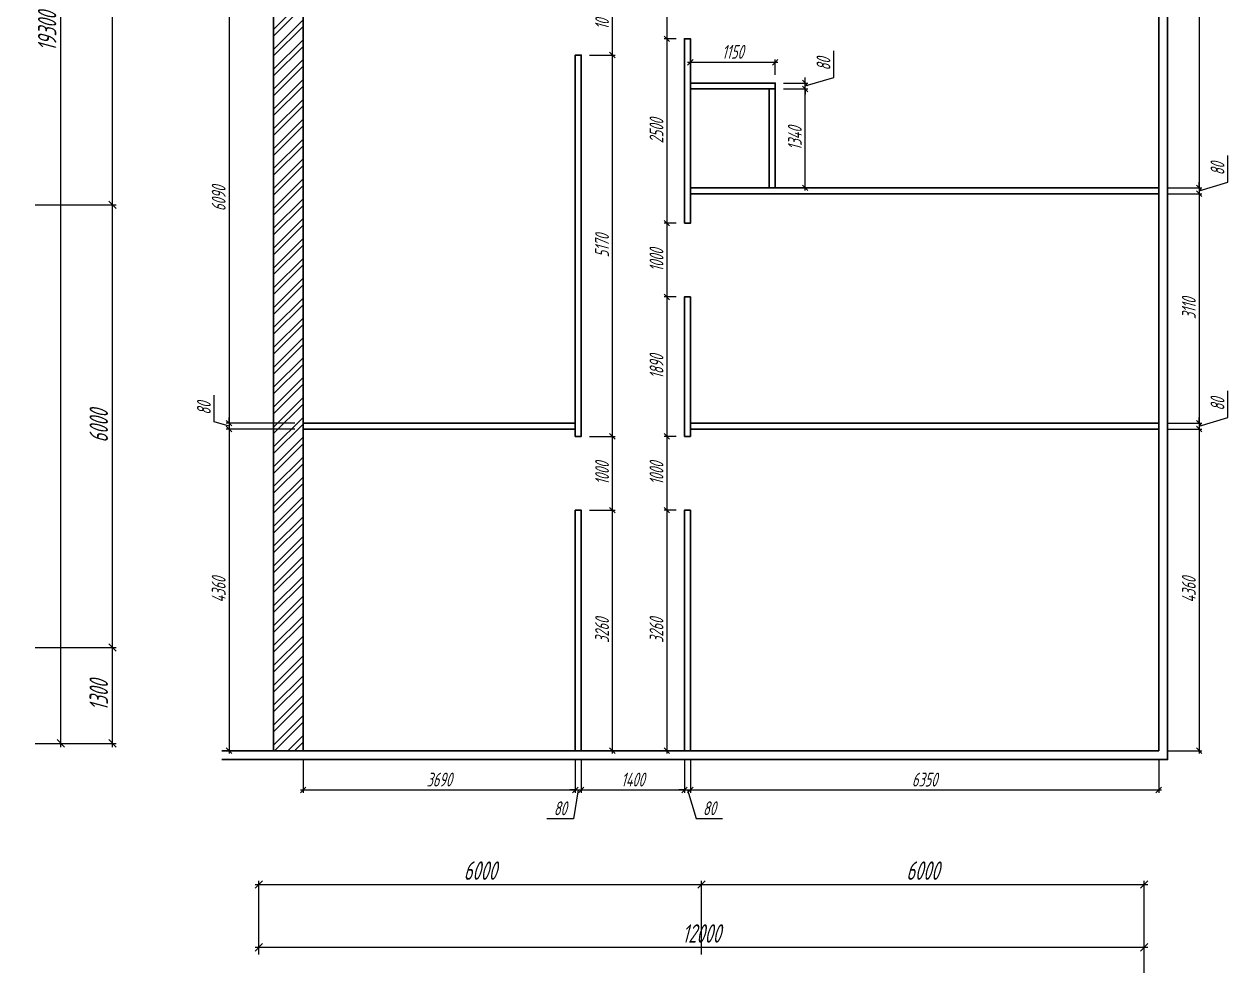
# Model space of a CAD drawing. Header units: millimetres. Extents: x -138350 to 909539, y -253833 to 111767.
# Drawn here: x 68352 to 84672, y -192667 to -179657 of the extents above; entities that cross this region are included whole.
import ezdxf

# ---------------------------------------------------------------- set-up
doc = ezdxf.new("R2010")
doc.units = ezdxf.units.MM
for name, color, linetype, lineweight in [('_Оси', 90, 'Continuous', 13), ('_Размеры', 120, 'Continuous', 13), ('_Сендвичи', 230, 'Continuous', 30), ('_Стены', 7, 'Continuous', 30), ('_Сэндвичи штрих', 7, 'Continuous', 5), ('выноска', 7, 'Continuous', 13)]:
    doc.layers.add(name, color=color, linetype=linetype, lineweight=lineweight)
doc.styles.add('СПДС_размеры', font='spdswin.shx', dxfattribs={"width": 0.8, "oblique": 15})
doc.dimstyles.new('СПДС', dxfattribs={"dimtxt": 2.5, "dimasz": 1, "dimexe": 0.5, "dimexo": 1.5, "dimtad": 1, "dimdec": 0, "dimtxsty": 'СПДС_размеры', "dimblk": 'OBLIQUE', "dimcen": 2.5, "dimdle": 0.5, "dimadec": 8, "dimazin": 0, "dimtfac": 1, "dimtdec": 0, "dimtix": 1, "dimtmove": 0, "dimatfit": 3, "dimfxl": 1, "dimarcsym": 0})

# ---------------------------------------------------------------- blocks, each defined once
blk = doc.blocks.new('_Oblique')
at = {"layer": 'выноска', "color": 0, "lineweight": -2}
blk.add_line((-0.5, -0.5), (0.5, 0.5), dxfattribs=at)
blk = doc.blocks.new('*D396')
at = {"layer": '_Оси', "color": 0, "lineweight": -2, "ltscale": 100, "transparency": 16777216}
for p, q in [((71485, -192171), (83585, -192171)), ((71535, -192267), (71535, -192121)), ((83535, -192267), (83535, -192121))]:
    blk.add_line(p, q, dxfattribs=at)
at = {"layer": 'Defpoints', "color": 0, "ltscale": 100, "transparency": 16777216}
for p in [(83535, -192171), (71535, -192417), (83535, -192417)]:
    blk.add_point(p, dxfattribs=at)
at = {"layer": '_Оси', "color": 0, "lineweight": -2, "ltscale": 100, "transparency": 16777216, "xscale": 100, "yscale": 100, "zscale": 100, "rotation": 180}
blk.add_blockref('_Oblique', (71535, -192171), dxfattribs=at)
at = {"layer": '_Оси', "color": 0, "lineweight": -2, "ltscale": 100, "transparency": 16777216, "xscale": 100, "yscale": 100, "zscale": 100}
blk.add_blockref('_Oblique', (83535, -192171), dxfattribs=at)
at = {"layer": '_Оси', "color": 0, "ltscale": 100, "transparency": 16777216, "insert": (77535, -191983.5), "char_height": 250, "attachment_point": 5, "style": 'СПДС_размеры'}
blk.add_mtext('12000', dxfattribs=at)
blk = doc.blocks.new('*D397')
at = {"layer": '_Оси', "color": 0, "lineweight": -2, "ltscale": 100, "transparency": 16777216}
for p, q in [((71535, -192267), (71535, -191269)), ((77535, -192267), (77535, -191269)), ((71485, -191319), (77585, -191319))]:
    blk.add_line(p, q, dxfattribs=at)
at = {"layer": 'Defpoints', "color": 0, "ltscale": 100, "transparency": 16777216}
for p in [(77535, -191319), (71535, -192417), (77535, -192417)]:
    blk.add_point(p, dxfattribs=at)
at = {"layer": '_Оси', "color": 0, "lineweight": -2, "ltscale": 100, "transparency": 16777216, "xscale": 100, "yscale": 100, "zscale": 100, "rotation": 180}
blk.add_blockref('_Oblique', (71535, -191319), dxfattribs=at)
at = {"layer": '_Оси', "color": 0, "lineweight": -2, "ltscale": 100, "transparency": 16777216, "xscale": 100, "yscale": 100, "zscale": 100}
blk.add_blockref('_Oblique', (77535, -191319), dxfattribs=at)
at = {"layer": '_Оси', "color": 0, "ltscale": 100, "transparency": 16777216, "insert": (74535, -191131.5), "char_height": 250, "attachment_point": 5, "style": 'СПДС_размеры'}
blk.add_mtext('6000', dxfattribs=at)
blk = doc.blocks.new('*D398')
at = {"layer": '_Оси', "color": 0, "lineweight": -2, "ltscale": 100, "transparency": 16777216}
for p, q in [((77535, -192267), (77535, -191269)), ((83535, -192517), (83535, -191269)), ((77485, -191319), (83585, -191319))]:
    blk.add_line(p, q, dxfattribs=at)
at = {"layer": 'Defpoints', "color": 0, "ltscale": 100, "transparency": 16777216}
for p in [(83535, -191319), (77535, -192417), (83535, -192667)]:
    blk.add_point(p, dxfattribs=at)
at = {"layer": '_Оси', "color": 0, "lineweight": -2, "ltscale": 100, "transparency": 16777216, "xscale": 100, "yscale": 100, "zscale": 100, "rotation": 180}
blk.add_blockref('_Oblique', (77535, -191319), dxfattribs=at)
at = {"layer": '_Оси', "color": 0, "lineweight": -2, "ltscale": 100, "transparency": 16777216, "xscale": 100, "yscale": 100, "zscale": 100}
blk.add_blockref('_Oblique', (83535, -191319), dxfattribs=at)
at = {"layer": '_Оси', "color": 0, "ltscale": 100, "transparency": 16777216, "insert": (80535, -191131.5), "char_height": 250, "attachment_point": 5, "style": 'СПДС_размеры'}
blk.add_mtext('6000', dxfattribs=at)
blk = doc.blocks.new('*D399')
at = {"layer": '_Оси', "color": 0, "lineweight": -2, "transparency": 16777216}
for p, q in [((68502, -170106), (68902, -170106)), ((68852, -189456), (68852, -170056)), ((68502, -189406), (68902, -189406))]:
    blk.add_line(p, q, dxfattribs=at)
at = {"layer": 'Defpoints', "color": 0, "transparency": 16777216}
for p in [(68352, -170106), (68852, -170106), (68352, -189406)]:
    blk.add_point(p, dxfattribs=at)
at = {"layer": '_Оси', "color": 0, "lineweight": -2, "transparency": 16777216, "xscale": 100, "yscale": 100, "zscale": 100}
for p, rotation in [((68852, -170106), 90), ((68852, -189406), 270)]:
    blk.add_blockref('_Oblique', p, dxfattribs=dict(at, rotation=rotation))
at = {"layer": '_Оси', "color": 0, "lineweight": 25, "transparency": 16777216, "insert": (68664.5, -179756), "char_height": 250, "attachment_point": 5, "rotation": 90, "style": 'СПДС_размеры'}
blk.add_mtext('19300', dxfattribs=at)
blk = doc.blocks.new('*D400')
at = {"layer": '_Оси', "color": 0, "lineweight": -2, "transparency": 16777216}
for p, q in [((68502, -188106), (69602, -188106)), ((69552, -189456), (69552, -188056)), ((68502, -189406), (69602, -189406))]:
    blk.add_line(p, q, dxfattribs=at)
at = {"layer": 'Defpoints', "color": 0, "transparency": 16777216}
for p in [(68352, -188106), (69552, -188106), (68352, -189406)]:
    blk.add_point(p, dxfattribs=at)
at = {"layer": '_Оси', "color": 0, "lineweight": -2, "transparency": 16777216, "xscale": 100, "yscale": 100, "zscale": 100}
for p, rotation in [((69552, -188106), 90), ((69552, -189406), 270)]:
    blk.add_blockref('_Oblique', p, dxfattribs=dict(at, rotation=rotation))
at = {"layer": '_Оси', "color": 0, "lineweight": 25, "transparency": 16777216, "insert": (69364.5, -188756), "char_height": 250, "attachment_point": 5, "rotation": 90, "style": 'СПДС_размеры'}
blk.add_mtext('1300', dxfattribs=at)
blk = doc.blocks.new('*D401')
at = {"layer": '_Оси', "color": 0, "lineweight": -2, "transparency": 16777216}
for p, q in [((68502, -182106), (69602, -182106)), ((69552, -188156), (69552, -182056)), ((68502, -188106), (69602, -188106))]:
    blk.add_line(p, q, dxfattribs=at)
at = {"layer": 'Defpoints', "color": 0, "transparency": 16777216}
for p in [(68352, -182106), (69552, -182106), (68352, -188106)]:
    blk.add_point(p, dxfattribs=at)
at = {"layer": '_Оси', "color": 0, "lineweight": -2, "transparency": 16777216, "xscale": 100, "yscale": 100, "zscale": 100}
for p, rotation in [((69552, -182106), 90), ((69552, -188106), 270)]:
    blk.add_blockref('_Oblique', p, dxfattribs=dict(at, rotation=rotation))
at = {"layer": '_Оси', "color": 0, "lineweight": 25, "transparency": 16777216, "insert": (69364.5, -185106), "char_height": 250, "attachment_point": 5, "rotation": 90, "style": 'СПДС_размеры'}
blk.add_mtext('6000', dxfattribs=at)
blk = doc.blocks.new('*D402')
at = {"layer": '_Оси', "color": 0, "lineweight": -2, "transparency": 16777216}
for p, q in [((69552, -182156), (69552, -176056)), ((68502, -176106), (69602, -176106)), ((68502, -182106), (69602, -182106))]:
    blk.add_line(p, q, dxfattribs=at)
at = {"layer": 'Defpoints', "color": 0, "transparency": 16777216}
for p in [(68352, -176106), (69552, -176106), (68352, -182106)]:
    blk.add_point(p, dxfattribs=at)
at = {"layer": '_Оси', "color": 0, "lineweight": -2, "transparency": 16777216, "xscale": 100, "yscale": 100, "zscale": 100}
for p, rotation in [((69552, -176106), 90), ((69552, -182106), 270)]:
    blk.add_blockref('_Oblique', p, dxfattribs=dict(at, rotation=rotation))
at = {"layer": '_Оси', "color": 0, "lineweight": 25, "transparency": 16777216, "insert": (69364.5, -179106), "char_height": 250, "attachment_point": 5, "rotation": 90, "style": 'СПДС_размеры'}
blk.add_mtext('6000', dxfattribs=at)
blk = doc.blocks.new('*D414')
at = {"layer": '_Размеры', "color": 0, "lineweight": -2, "ltscale": 75, "transparency": 16777216}
for p, q in [((72022.5, -178976), (71093.5, -178976)), ((71131, -178938.5), (71131, -185103.5)), ((72022.5, -185066), (71093.5, -185066))]:
    blk.add_line(p, q, dxfattribs=at)
at = {"layer": 'Defpoints', "color": 0, "ltscale": 75, "transparency": 16777216}
for p in [(72135, -178976), (71131, -185066), (72135, -185066)]:
    blk.add_point(p, dxfattribs=at)
at = {"layer": '_Размеры', "color": 0, "lineweight": -2, "ltscale": 75, "transparency": 16777216, "xscale": 75, "yscale": 75, "zscale": 75}
for p, rotation in [((71131, -178976), 90), ((71131, -185066), 270)]:
    blk.add_blockref('_Oblique', p, dxfattribs=dict(at, rotation=rotation))
at = {"layer": '_Размеры', "color": 0, "ltscale": 75, "transparency": 16777216, "insert": (70990.375, -182021), "char_height": 187.5, "attachment_point": 5, "rotation": 90, "style": 'СПДС_размеры'}
blk.add_mtext('6090', dxfattribs=at)
blk = doc.blocks.new('*D415')
at = {"layer": '_Размеры', "color": 0, "lineweight": -2, "ltscale": 75, "transparency": 16777216}
for p, q in [((70929, -185046), (70929, -184685)), ((71131, -185106), (70929, -185046)), ((72022, -185066), (71094, -185066)), ((71131, -185066), (71131, -184991)), ((71131, -185066), (71131, -185146)), ((71131, -185066), (71131, -185146)), ((72022, -185146), (71094, -185146)), ((71131, -185146), (71131, -185221))]:
    blk.add_line(p, q, dxfattribs=at)
at = {"layer": 'Defpoints', "color": 0, "ltscale": 75, "transparency": 16777216}
for p in [(72135, -185066), (71131, -185146), (72135, -185146)]:
    blk.add_point(p, dxfattribs=at)
at = {"layer": '_Размеры', "color": 0, "lineweight": -2, "ltscale": 75, "transparency": 16777216, "xscale": 75, "yscale": 75, "zscale": 75}
for p, rotation in [((71131, -185066), 270), ((71131, -185146), 90)]:
    blk.add_blockref('_Oblique', p, dxfattribs=dict(at, rotation=rotation))
at = {"layer": '_Размеры', "color": 0, "ltscale": 75, "transparency": 16777216, "insert": (70789, -184865), "char_height": 187.5, "attachment_point": 5, "rotation": 90, "style": 'СПДС_размеры'}
blk.add_mtext('80', dxfattribs=at)
blk = doc.blocks.new('*D416')
at = {"layer": '_Размеры', "color": 0, "lineweight": -2, "ltscale": 75, "transparency": 16777216}
for p, q in [((72022.5, -185146), (71093.5, -185146)), ((71131, -185108.5), (71131, -189543.5)), ((72022.5, -189506), (71093.5, -189506))]:
    blk.add_line(p, q, dxfattribs=at)
at = {"layer": 'Defpoints', "color": 0, "ltscale": 75, "transparency": 16777216}
for p in [(72135, -185146), (71131, -189506), (72135, -189506)]:
    blk.add_point(p, dxfattribs=at)
at = {"layer": '_Размеры', "color": 0, "lineweight": -2, "ltscale": 75, "transparency": 16777216, "xscale": 75, "yscale": 75, "zscale": 75}
for p, rotation in [((71131, -185146), 90), ((71131, -189506), 270)]:
    blk.add_blockref('_Oblique', p, dxfattribs=dict(at, rotation=rotation))
at = {"layer": '_Размеры', "color": 0, "ltscale": 75, "transparency": 16777216, "insert": (70990.375, -187326), "char_height": 187.5, "attachment_point": 5, "rotation": 90, "style": 'СПДС_размеры'}
blk.add_mtext('4360', dxfattribs=at)
blk = doc.blocks.new('*D419')
at = {"layer": '_Размеры', "color": 0, "lineweight": -2, "ltscale": 75, "transparency": 16777216}
for p, q in [((83847.5, -176336), (84320.5, -176336)), ((84283, -176298.5), (84283, -181913.5)), ((83847.5, -181876), (84320.5, -181876))]:
    blk.add_line(p, q, dxfattribs=at)
at = {"layer": 'Defpoints', "color": 0, "ltscale": 75, "transparency": 16777216}
for p in [(83735, -176336), (83735, -181876), (84283, -181876)]:
    blk.add_point(p, dxfattribs=at)
at = {"layer": '_Размеры', "color": 0, "lineweight": -2, "ltscale": 75, "transparency": 16777216, "xscale": 75, "yscale": 75, "zscale": 75}
for p, rotation in [((84283, -176336), 90), ((84283, -181876), 270)]:
    blk.add_blockref('_Oblique', p, dxfattribs=dict(at, rotation=rotation))
at = {"layer": '_Размеры', "color": 0, "ltscale": 75, "transparency": 16777216, "insert": (84142.375, -179106), "char_height": 187.5, "attachment_point": 5, "rotation": 90, "style": 'СПДС_размеры'}
blk.add_mtext('5540', dxfattribs=at)
blk = doc.blocks.new('*D420')
at = {"layer": '_Размеры', "color": 0, "lineweight": -2, "ltscale": 75, "transparency": 16777216}
for p, q in [((84672, -181799), (84672, -181439)), ((84283, -181916), (84672, -181799)), ((84283, -181876), (84283, -181801)), ((83848, -181876), (84320, -181876)), ((83848, -181956), (84320, -181956)), ((84283, -181876), (84283, -181956)), ((84283, -181876), (84283, -181956)), ((84283, -181956), (84283, -182031))]:
    blk.add_line(p, q, dxfattribs=at)
at = {"layer": 'Defpoints', "color": 0, "ltscale": 75, "transparency": 16777216}
for p in [(83735, -181876), (83735, -181956), (84283, -181956)]:
    blk.add_point(p, dxfattribs=at)
at = {"layer": '_Размеры', "color": 0, "lineweight": -2, "ltscale": 75, "transparency": 16777216, "xscale": 75, "yscale": 75, "zscale": 75}
for p, rotation in [((84283, -181876), 270), ((84283, -181956), 90)]:
    blk.add_blockref('_Oblique', p, dxfattribs=dict(at, rotation=rotation))
at = {"layer": '_Размеры', "color": 0, "ltscale": 75, "transparency": 16777216, "insert": (84531, -181619), "char_height": 187.5, "attachment_point": 5, "rotation": 90, "style": 'СПДС_размеры'}
blk.add_mtext('80', dxfattribs=at)
blk = doc.blocks.new('*D421')
at = {"layer": '_Размеры', "color": 0, "lineweight": -2, "ltscale": 75, "transparency": 16777216}
for p, q in [((83847.5, -181956), (84320.5, -181956)), ((84283, -181918.5), (84283, -185103.5)), ((83847.5, -185066), (84320.5, -185066))]:
    blk.add_line(p, q, dxfattribs=at)
at = {"layer": 'Defpoints', "color": 0, "ltscale": 75, "transparency": 16777216}
for p in [(83735, -181956), (83735, -185066), (84283, -185066)]:
    blk.add_point(p, dxfattribs=at)
at = {"layer": '_Размеры', "color": 0, "lineweight": -2, "ltscale": 75, "transparency": 16777216, "xscale": 75, "yscale": 75, "zscale": 75}
for p, rotation in [((84283, -181956), 90), ((84283, -185066), 270)]:
    blk.add_blockref('_Oblique', p, dxfattribs=dict(at, rotation=rotation))
at = {"layer": '_Размеры', "color": 0, "ltscale": 75, "transparency": 16777216, "insert": (84142.375, -183511), "char_height": 187.5, "attachment_point": 5, "rotation": 90, "style": 'СПДС_размеры'}
blk.add_mtext('3110', dxfattribs=at)
blk = doc.blocks.new('*D422')
at = {"layer": '_Размеры', "color": 0, "lineweight": -2, "ltscale": 75, "transparency": 16777216}
for p, q in [((84672, -184989), (84672, -184629)), ((83848, -185066), (84320, -185066)), ((84283, -185106), (84672, -184989)), ((84283, -185066), (84283, -184991)), ((84283, -185066), (84283, -185146)), ((84283, -185066), (84283, -185146)), ((83848, -185146), (84320, -185146)), ((84283, -185146), (84283, -185221))]:
    blk.add_line(p, q, dxfattribs=at)
at = {"layer": 'Defpoints', "color": 0, "ltscale": 75, "transparency": 16777216}
for p in [(83735, -185066), (83735, -185146), (84283, -185146)]:
    blk.add_point(p, dxfattribs=at)
at = {"layer": '_Размеры', "color": 0, "lineweight": -2, "ltscale": 75, "transparency": 16777216, "xscale": 75, "yscale": 75, "zscale": 75}
for p, rotation in [((84283, -185066), 270), ((84283, -185146), 90)]:
    blk.add_blockref('_Oblique', p, dxfattribs=dict(at, rotation=rotation))
at = {"layer": '_Размеры', "color": 0, "ltscale": 75, "transparency": 16777216, "insert": (84531, -184809), "char_height": 187.5, "attachment_point": 5, "rotation": 90, "style": 'СПДС_размеры'}
blk.add_mtext('80', dxfattribs=at)
blk = doc.blocks.new('*D423')
at = {"layer": '_Размеры', "color": 0, "lineweight": -2, "ltscale": 75, "transparency": 16777216}
for p, q in [((83847.5, -185146), (84320.5, -185146)), ((84283, -185108.5), (84283, -189543.5)), ((83847.5, -189506), (84320.5, -189506))]:
    blk.add_line(p, q, dxfattribs=at)
at = {"layer": 'Defpoints', "color": 0, "ltscale": 75, "transparency": 16777216}
for p in [(83735, -185146), (83735, -189506), (84283, -189506)]:
    blk.add_point(p, dxfattribs=at)
at = {"layer": '_Размеры', "color": 0, "lineweight": -2, "ltscale": 75, "transparency": 16777216, "xscale": 75, "yscale": 75, "zscale": 75}
for p, rotation in [((84283, -185146), 90), ((84283, -189506), 270)]:
    blk.add_blockref('_Oblique', p, dxfattribs=dict(at, rotation=rotation))
at = {"layer": '_Размеры', "color": 0, "ltscale": 75, "transparency": 16777216, "insert": (84142.375, -187326), "char_height": 187.5, "attachment_point": 5, "rotation": 90, "style": 'СПДС_размеры'}
blk.add_mtext('4360', dxfattribs=at)
blk = doc.blocks.new('*D424')
at = {"layer": '_Размеры', "color": 0, "lineweight": -2, "ltscale": 75, "transparency": 16777216}
for p, q in [((76328, -189543.5), (76328, -186208.5)), ((76017.5, -186246), (76365.5, -186246)), ((76017.5, -189506), (76365.5, -189506))]:
    blk.add_line(p, q, dxfattribs=at)
at = {"layer": 'Defpoints', "color": 0, "ltscale": 75, "transparency": 16777216}
for p in [(75905, -186246), (76328, -186246), (75905, -189506)]:
    blk.add_point(p, dxfattribs=at)
at = {"layer": '_Размеры', "color": 0, "lineweight": -2, "ltscale": 75, "transparency": 16777216, "xscale": 75, "yscale": 75, "zscale": 75}
for p, rotation in [((76328, -186246), 90), ((76328, -189506), 270)]:
    blk.add_blockref('_Oblique', p, dxfattribs=dict(at, rotation=rotation))
at = {"layer": '_Размеры', "color": 0, "ltscale": 75, "transparency": 16777216, "insert": (76187.375, -187876), "char_height": 187.5, "attachment_point": 5, "rotation": 90, "style": 'СПДС_размеры'}
blk.add_mtext('3260', dxfattribs=at)
blk = doc.blocks.new('*D425')
at = {"layer": '_Размеры', "color": 0, "lineweight": -2, "ltscale": 75, "transparency": 16777216}
for p, q in [((76328, -186283.5), (76328, -185208.5)), ((76017.5, -185246), (76365.5, -185246)), ((76017.5, -186246), (76365.5, -186246))]:
    blk.add_line(p, q, dxfattribs=at)
at = {"layer": 'Defpoints', "color": 0, "ltscale": 75, "transparency": 16777216}
for p in [(75905, -185246), (76328, -185246), (75905, -186246)]:
    blk.add_point(p, dxfattribs=at)
at = {"layer": '_Размеры', "color": 0, "lineweight": -2, "ltscale": 75, "transparency": 16777216, "xscale": 75, "yscale": 75, "zscale": 75}
for p, rotation in [((76328, -185246), 90), ((76328, -186246), 270)]:
    blk.add_blockref('_Oblique', p, dxfattribs=dict(at, rotation=rotation))
at = {"layer": '_Размеры', "color": 0, "ltscale": 75, "transparency": 16777216, "insert": (76187.375, -185746), "char_height": 187.5, "attachment_point": 5, "rotation": 90, "style": 'СПДС_размеры'}
blk.add_mtext('1000', dxfattribs=at)
blk = doc.blocks.new('*D426')
at = {"layer": '_Размеры', "color": 0, "lineweight": -2, "ltscale": 75, "transparency": 16777216}
for p, q in [((76017.5, -180076), (76365.5, -180076)), ((76328, -185283.5), (76328, -180038.5)), ((76017.5, -185246), (76365.5, -185246))]:
    blk.add_line(p, q, dxfattribs=at)
at = {"layer": 'Defpoints', "color": 0, "ltscale": 75, "transparency": 16777216}
for p in [(75905, -180076), (76328, -180076), (75905, -185246)]:
    blk.add_point(p, dxfattribs=at)
at = {"layer": '_Размеры', "color": 0, "lineweight": -2, "ltscale": 75, "transparency": 16777216, "xscale": 75, "yscale": 75, "zscale": 75}
for p, rotation in [((76328, -180076), 90), ((76328, -185246), 270)]:
    blk.add_blockref('_Oblique', p, dxfattribs=dict(at, rotation=rotation))
at = {"layer": '_Размеры', "color": 0, "ltscale": 75, "transparency": 16777216, "insert": (76187.375, -182661), "char_height": 187.5, "attachment_point": 5, "rotation": 90, "style": 'СПДС_размеры'}
blk.add_mtext('5170', dxfattribs=at)
blk = doc.blocks.new('*D427')
at = {"layer": '_Размеры', "color": 0, "lineweight": -2, "ltscale": 75, "transparency": 16777216}
for p, q in [((76017.5, -179076), (76365.5, -179076)), ((76328, -180113.5), (76328, -179038.5)), ((76017.5, -180076), (76365.5, -180076))]:
    blk.add_line(p, q, dxfattribs=at)
at = {"layer": 'Defpoints', "color": 0, "ltscale": 75, "transparency": 16777216}
for p in [(75905, -179076), (76328, -179076), (75905, -180076)]:
    blk.add_point(p, dxfattribs=at)
at = {"layer": '_Размеры', "color": 0, "lineweight": -2, "ltscale": 75, "transparency": 16777216, "xscale": 75, "yscale": 75, "zscale": 75}
for p, rotation in [((76328, -179076), 90), ((76328, -180076), 270)]:
    blk.add_blockref('_Oblique', p, dxfattribs=dict(at, rotation=rotation))
at = {"layer": '_Размеры', "color": 0, "ltscale": 75, "transparency": 16777216, "insert": (76187.375, -179576), "char_height": 187.5, "attachment_point": 5, "rotation": 90, "style": 'СПДС_размеры'}
blk.add_mtext('1000', dxfattribs=at)
blk = doc.blocks.new('*D442')
at = {"layer": '_Размеры', "color": 0, "lineweight": -2, "ltscale": 75, "transparency": 16777216}
for p, q in [((77192.5, -178856), (77028.5, -178856)), ((77066, -178818.5), (77066, -179893.5)), ((77192.5, -179856), (77028.5, -179856))]:
    blk.add_line(p, q, dxfattribs=at)
at = {"layer": 'Defpoints', "color": 0, "ltscale": 75, "transparency": 16777216}
for p in [(77305, -178856), (77066, -179856), (77305, -179856)]:
    blk.add_point(p, dxfattribs=at)
at = {"layer": '_Размеры', "color": 0, "lineweight": -2, "ltscale": 75, "transparency": 16777216, "xscale": 75, "yscale": 75, "zscale": 75}
for p, rotation in [((77066, -178856), 90), ((77066, -179856), 270)]:
    blk.add_blockref('_Oblique', p, dxfattribs=dict(at, rotation=rotation))
at = {"layer": '_Размеры', "color": 0, "ltscale": 75, "transparency": 16777216, "insert": (76925.375, -179356), "char_height": 187.5, "attachment_point": 5, "rotation": 90, "style": 'СПДС_размеры'}
blk.add_mtext('1000', dxfattribs=at)
blk = doc.blocks.new('*D443')
at = {"layer": '_Размеры', "color": 0, "lineweight": -2, "ltscale": 75, "transparency": 16777216}
for p, q in [((77066, -179818.5), (77066, -182393.5)), ((77192.5, -179856), (77028.5, -179856)), ((77192.5, -182356), (77028.5, -182356))]:
    blk.add_line(p, q, dxfattribs=at)
at = {"layer": 'Defpoints', "color": 0, "ltscale": 75, "transparency": 16777216}
for p in [(77305, -179856), (77066, -182356), (77305, -182356)]:
    blk.add_point(p, dxfattribs=at)
at = {"layer": '_Размеры', "color": 0, "lineweight": -2, "ltscale": 75, "transparency": 16777216, "xscale": 75, "yscale": 75, "zscale": 75}
for p, rotation in [((77066, -179856), 90), ((77066, -182356), 270)]:
    blk.add_blockref('_Oblique', p, dxfattribs=dict(at, rotation=rotation))
at = {"layer": '_Размеры', "color": 0, "ltscale": 75, "transparency": 16777216, "insert": (76925.375, -181106), "char_height": 187.5, "attachment_point": 5, "rotation": 90, "style": 'СПДС_размеры'}
blk.add_mtext('2500', dxfattribs=at)
blk = doc.blocks.new('*D444')
at = {"layer": '_Размеры', "color": 0, "lineweight": -2, "ltscale": 75, "transparency": 16777216}
for p, q in [((77192.5, -182356), (77028.5, -182356)), ((77066, -182318.5), (77066, -183393.5)), ((77192.5, -183356), (77028.5, -183356))]:
    blk.add_line(p, q, dxfattribs=at)
at = {"layer": 'Defpoints', "color": 0, "ltscale": 75, "transparency": 16777216}
for p in [(77305, -182356), (77066, -183356), (77305, -183356)]:
    blk.add_point(p, dxfattribs=at)
at = {"layer": '_Размеры', "color": 0, "lineweight": -2, "ltscale": 75, "transparency": 16777216, "xscale": 75, "yscale": 75, "zscale": 75}
for p, rotation in [((77066, -182356), 90), ((77066, -183356), 270)]:
    blk.add_blockref('_Oblique', p, dxfattribs=dict(at, rotation=rotation))
at = {"layer": '_Размеры', "color": 0, "ltscale": 75, "transparency": 16777216, "insert": (76925.375, -182856), "char_height": 187.5, "attachment_point": 5, "rotation": 90, "style": 'СПДС_размеры'}
blk.add_mtext('1000', dxfattribs=at)
blk = doc.blocks.new('*D445')
at = {"layer": '_Размеры', "color": 0, "lineweight": -2, "ltscale": 75, "transparency": 16777216}
for p, q in [((77192.5, -183356), (77028.5, -183356)), ((77066, -183318.5), (77066, -185283.5)), ((77192.5, -185246), (77028.5, -185246))]:
    blk.add_line(p, q, dxfattribs=at)
at = {"layer": 'Defpoints', "color": 0, "ltscale": 75, "transparency": 16777216}
for p in [(77305, -183356), (77066, -185246), (77305, -185246)]:
    blk.add_point(p, dxfattribs=at)
at = {"layer": '_Размеры', "color": 0, "lineweight": -2, "ltscale": 75, "transparency": 16777216, "xscale": 75, "yscale": 75, "zscale": 75}
for p, rotation in [((77066, -183356), 90), ((77066, -185246), 270)]:
    blk.add_blockref('_Oblique', p, dxfattribs=dict(at, rotation=rotation))
at = {"layer": '_Размеры', "color": 0, "ltscale": 75, "transparency": 16777216, "insert": (76925.375, -184301), "char_height": 187.5, "attachment_point": 5, "rotation": 90, "style": 'СПДС_размеры'}
blk.add_mtext('1890', dxfattribs=at)
blk = doc.blocks.new('*D446')
at = {"layer": '_Размеры', "color": 0, "lineweight": -2, "ltscale": 75, "transparency": 16777216}
for p, q in [((77066, -185208.5), (77066, -186283.5)), ((77192.5, -185246), (77028.5, -185246)), ((77192.5, -186246), (77028.5, -186246))]:
    blk.add_line(p, q, dxfattribs=at)
at = {"layer": 'Defpoints', "color": 0, "ltscale": 75, "transparency": 16777216}
for p in [(77305, -185246), (77066, -186246), (77305, -186246)]:
    blk.add_point(p, dxfattribs=at)
at = {"layer": '_Размеры', "color": 0, "lineweight": -2, "ltscale": 75, "transparency": 16777216, "xscale": 75, "yscale": 75, "zscale": 75}
for p, rotation in [((77066, -185246), 90), ((77066, -186246), 270)]:
    blk.add_blockref('_Oblique', p, dxfattribs=dict(at, rotation=rotation))
at = {"layer": '_Размеры', "color": 0, "ltscale": 75, "transparency": 16777216, "insert": (76925.375, -185746), "char_height": 187.5, "attachment_point": 5, "rotation": 90, "style": 'СПДС_размеры'}
blk.add_mtext('1000', dxfattribs=at)
blk = doc.blocks.new('*D447')
at = {"layer": '_Размеры', "color": 0, "lineweight": -2, "ltscale": 75, "transparency": 16777216}
for p, q in [((77066, -186208.5), (77066, -189543.5)), ((77192.5, -186246), (77028.5, -186246)), ((77192.5, -189506), (77028.5, -189506))]:
    blk.add_line(p, q, dxfattribs=at)
at = {"layer": 'Defpoints', "color": 0, "ltscale": 75, "transparency": 16777216}
for p in [(77305, -186246), (77066, -189506), (77305, -189506)]:
    blk.add_point(p, dxfattribs=at)
at = {"layer": '_Размеры', "color": 0, "lineweight": -2, "ltscale": 75, "transparency": 16777216, "xscale": 75, "yscale": 75, "zscale": 75}
for p, rotation in [((77066, -186246), 90), ((77066, -189506), 270)]:
    blk.add_blockref('_Oblique', p, dxfattribs=dict(at, rotation=rotation))
at = {"layer": '_Размеры', "color": 0, "ltscale": 75, "transparency": 16777216, "insert": (76925.375, -187876), "char_height": 187.5, "attachment_point": 5, "rotation": 90, "style": 'СПДС_размеры'}
blk.add_mtext('3260', dxfattribs=at)
blk = doc.blocks.new('*D448')
at = {"layer": '_Размеры', "color": 0, "lineweight": -2, "ltscale": 75, "transparency": 16777216}
for p, q in [((72135, -189618.5), (72135, -190075.5)), ((75825, -189618.5), (75825, -190075.5)), ((72097.5, -190038), (75862.5, -190038))]:
    blk.add_line(p, q, dxfattribs=at)
at = {"layer": 'Defpoints', "color": 0, "ltscale": 75, "transparency": 16777216}
for p in [(72135, -189506), (75825, -189506), (75825, -190038)]:
    blk.add_point(p, dxfattribs=at)
at = {"layer": '_Размеры', "color": 0, "lineweight": -2, "ltscale": 75, "transparency": 16777216, "xscale": 75, "yscale": 75, "zscale": 75, "rotation": 180}
blk.add_blockref('_Oblique', (72135, -190038), dxfattribs=at)
at = {"layer": '_Размеры', "color": 0, "lineweight": -2, "ltscale": 75, "transparency": 16777216, "xscale": 75, "yscale": 75, "zscale": 75}
blk.add_blockref('_Oblique', (75825, -190038), dxfattribs=at)
at = {"layer": '_Размеры', "color": 0, "ltscale": 75, "transparency": 16777216, "insert": (73980, -189897.375), "char_height": 187.5, "attachment_point": 5, "style": 'СПДС_размеры'}
blk.add_mtext('3690', dxfattribs=at)
blk = doc.blocks.new('*D449')
at = {"layer": '_Размеры', "color": 0, "lineweight": -2, "ltscale": 75, "transparency": 16777216}
for p, q in [((75825, -189618), (75825, -190076)), ((75905, -189618), (75905, -190076)), ((75825, -190038), (75750, -190038)), ((75865, -190038), (75800, -190428)), ((75825, -190038), (75905, -190038)), ((75825, -190038), (75905, -190038)), ((75905, -190038), (75980, -190038)), ((75800, -190428), (75439, -190428))]:
    blk.add_line(p, q, dxfattribs=at)
at = {"layer": 'Defpoints', "color": 0, "ltscale": 75, "transparency": 16777216}
for p in [(75825, -189506), (75905, -189506), (75905, -190038)]:
    blk.add_point(p, dxfattribs=at)
at = {"layer": '_Размеры', "color": 0, "lineweight": -2, "ltscale": 75, "transparency": 16777216, "xscale": 75, "yscale": 75, "zscale": 75}
blk.add_blockref('_Oblique', (75825, -190038), dxfattribs=at)
at = {"layer": '_Размеры', "color": 0, "lineweight": -2, "ltscale": 75, "transparency": 16777216, "xscale": 75, "yscale": 75, "zscale": 75, "rotation": 180}
blk.add_blockref('_Oblique', (75905, -190038), dxfattribs=at)
at = {"layer": '_Размеры', "color": 0, "ltscale": 75, "transparency": 16777216, "insert": (75620, -190287), "char_height": 187.5, "attachment_point": 5, "style": 'СПДС_размеры'}
blk.add_mtext('80', dxfattribs=at)
blk = doc.blocks.new('*D450')
at = {"layer": '_Размеры', "color": 0, "lineweight": -2, "ltscale": 75, "transparency": 16777216}
for p, q in [((75905, -189618.5), (75905, -190075.5)), ((77305, -189618.5), (77305, -190075.5)), ((75867.5, -190038), (77342.5, -190038))]:
    blk.add_line(p, q, dxfattribs=at)
at = {"layer": 'Defpoints', "color": 0, "ltscale": 75, "transparency": 16777216}
for p in [(75905, -189506), (77305, -189506), (77305, -190038)]:
    blk.add_point(p, dxfattribs=at)
at = {"layer": '_Размеры', "color": 0, "lineweight": -2, "ltscale": 75, "transparency": 16777216, "xscale": 75, "yscale": 75, "zscale": 75, "rotation": 180}
blk.add_blockref('_Oblique', (75905, -190038), dxfattribs=at)
at = {"layer": '_Размеры', "color": 0, "lineweight": -2, "ltscale": 75, "transparency": 16777216, "xscale": 75, "yscale": 75, "zscale": 75}
blk.add_blockref('_Oblique', (77305, -190038), dxfattribs=at)
at = {"layer": '_Размеры', "color": 0, "ltscale": 75, "transparency": 16777216, "insert": (76605, -189897.375), "char_height": 187.5, "attachment_point": 5, "style": 'СПДС_размеры'}
blk.add_mtext('1400', dxfattribs=at)
blk = doc.blocks.new('*D451')
at = {"layer": '_Размеры', "color": 0, "lineweight": -2, "ltscale": 75, "transparency": 16777216}
for p, q in [((77305, -189618), (77305, -190076)), ((77385, -189618), (77385, -190076)), ((77305, -190038), (77230, -190038)), ((77305, -190038), (77385, -190038)), ((77305, -190038), (77385, -190038)), ((77345, -190038), (77461, -190427)), ((77385, -190038), (77460, -190038)), ((77461, -190427), (77822, -190427))]:
    blk.add_line(p, q, dxfattribs=at)
at = {"layer": 'Defpoints', "color": 0, "ltscale": 75, "transparency": 16777216}
for p in [(77305, -189506), (77385, -189506), (77385, -190038)]:
    blk.add_point(p, dxfattribs=at)
at = {"layer": '_Размеры', "color": 0, "lineweight": -2, "ltscale": 75, "transparency": 16777216, "xscale": 75, "yscale": 75, "zscale": 75}
blk.add_blockref('_Oblique', (77305, -190038), dxfattribs=at)
at = {"layer": '_Размеры', "color": 0, "lineweight": -2, "ltscale": 75, "transparency": 16777216, "xscale": 75, "yscale": 75, "zscale": 75, "rotation": 180}
blk.add_blockref('_Oblique', (77385, -190038), dxfattribs=at)
at = {"layer": '_Размеры', "color": 0, "ltscale": 75, "transparency": 16777216, "insert": (77642, -190286), "char_height": 187.5, "attachment_point": 5, "style": 'СПДС_размеры'}
blk.add_mtext('80', dxfattribs=at)
blk = doc.blocks.new('*D452')
at = {"layer": '_Размеры', "color": 0, "lineweight": -2, "ltscale": 75, "transparency": 16777216}
for p, q in [((77384.5, -189618.5), (77384.5, -190075.5)), ((83734, -189618.5), (83734, -190075.5)), ((77347, -190038), (83771.5, -190038))]:
    blk.add_line(p, q, dxfattribs=at)
at = {"layer": 'Defpoints', "color": 0, "ltscale": 75, "transparency": 16777216}
for p in [(77384.5, -189506), (83734, -189506), (83734, -190038)]:
    blk.add_point(p, dxfattribs=at)
at = {"layer": '_Размеры', "color": 0, "lineweight": -2, "ltscale": 75, "transparency": 16777216, "xscale": 75, "yscale": 75, "zscale": 75, "rotation": 180}
blk.add_blockref('_Oblique', (77384.5, -190038), dxfattribs=at)
at = {"layer": '_Размеры', "color": 0, "lineweight": -2, "ltscale": 75, "transparency": 16777216, "xscale": 75, "yscale": 75, "zscale": 75}
blk.add_blockref('_Oblique', (83734, -190038), dxfattribs=at)
at = {"layer": '_Размеры', "color": 0, "ltscale": 75, "transparency": 16777216, "insert": (80559.25, -189897.375), "char_height": 187.5, "attachment_point": 5, "style": 'СПДС_размеры'}
blk.add_mtext('6350', dxfattribs=at)
blk = doc.blocks.new('*D453')
at = {"layer": '_Размеры', "color": 0, "lineweight": -2, "ltscale": 75, "transparency": 16777216}
for p, q in [((77385, -180343.5), (77385, -180136.5)), ((78535, -180343.5), (78535, -180136.5)), ((77347.5, -180174), (78572.5, -180174))]:
    blk.add_line(p, q, dxfattribs=at)
at = {"layer": 'Defpoints', "color": 0, "ltscale": 75, "transparency": 16777216}
for p in [(78535, -180174), (77385, -180456), (78535, -180456)]:
    blk.add_point(p, dxfattribs=at)
at = {"layer": '_Размеры', "color": 0, "lineweight": -2, "ltscale": 75, "transparency": 16777216, "xscale": 75, "yscale": 75, "zscale": 75, "rotation": 180}
blk.add_blockref('_Oblique', (77385, -180174), dxfattribs=at)
at = {"layer": '_Размеры', "color": 0, "lineweight": -2, "ltscale": 75, "transparency": 16777216, "xscale": 75, "yscale": 75, "zscale": 75}
blk.add_blockref('_Oblique', (78535, -180174), dxfattribs=at)
at = {"layer": '_Размеры', "color": 0, "ltscale": 75, "transparency": 16777216, "insert": (77960, -180033.375), "char_height": 187.5, "attachment_point": 5, "style": 'СПДС_размеры'}
blk.add_mtext('1150', dxfattribs=at)
blk = doc.blocks.new('*D454')
at = {"layer": '_Размеры', "color": 0, "lineweight": -2, "ltscale": 75, "transparency": 16777216}
for p, q in [((78941, -181913.5), (78941, -180498.5)), ((78647.5, -180536), (78978.5, -180536)), ((78647.5, -181876), (78978.5, -181876))]:
    blk.add_line(p, q, dxfattribs=at)
at = {"layer": 'Defpoints', "color": 0, "ltscale": 75, "transparency": 16777216}
for p in [(78535, -180536), (78941, -180536), (78535, -181876)]:
    blk.add_point(p, dxfattribs=at)
at = {"layer": '_Размеры', "color": 0, "lineweight": -2, "ltscale": 75, "transparency": 16777216, "xscale": 75, "yscale": 75, "zscale": 75}
for p, rotation in [((78941, -180536), 90), ((78941, -181876), 270)]:
    blk.add_blockref('_Oblique', p, dxfattribs=dict(at, rotation=rotation))
at = {"layer": '_Размеры', "color": 0, "ltscale": 75, "transparency": 16777216, "insert": (78800.375, -181206), "char_height": 187.5, "attachment_point": 5, "rotation": 90, "style": 'СПДС_размеры'}
blk.add_mtext('1340', dxfattribs=at)
blk = doc.blocks.new('*D455')
at = {"layer": '_Размеры', "color": 0, "lineweight": -2, "ltscale": 75, "transparency": 16777216}
for p, q in [((79330, -180379), (79330, -180019)), ((78648, -180456), (78978, -180456)), ((78941, -180496), (79330, -180379)), ((78941, -180456), (78941, -180381)), ((78941, -180536), (78941, -180456)), ((78941, -180536), (78941, -180456)), ((78648, -180536), (78978, -180536)), ((78941, -180536), (78941, -180611))]:
    blk.add_line(p, q, dxfattribs=at)
at = {"layer": 'Defpoints', "color": 0, "ltscale": 75, "transparency": 16777216}
for p in [(78535, -180456), (78941, -180456), (78535, -180536)]:
    blk.add_point(p, dxfattribs=at)
at = {"layer": '_Размеры', "color": 0, "lineweight": -2, "ltscale": 75, "transparency": 16777216, "xscale": 75, "yscale": 75, "zscale": 75}
for p, rotation in [((78941, -180456), 270), ((78941, -180536), 90)]:
    blk.add_blockref('_Oblique', p, dxfattribs=dict(at, rotation=rotation))
at = {"layer": '_Размеры', "color": 0, "ltscale": 75, "transparency": 16777216, "insert": (79189, -180199), "char_height": 187.5, "attachment_point": 5, "rotation": 90, "style": 'СПДС_размеры'}
blk.add_mtext('80', dxfattribs=at)

msp = doc.modelspace()

# ---------------------------------------------------------------- hatches: boundary and pattern name
at = {"layer": '_Сэндвичи штрих', "ltscale": 100}
h = msp.add_hatch(dxfattribs=at)
h.set_pattern_fill('ANSI32', color=256, scale=20)
h.set_pattern_definition([(45, (0, -33245), (-134.70384, 134.70384), []), (45, (89.8, -33245), (-134.70384, 134.70384), [])])
h.paths.add_polyline_path([(83724, -170018.5), (83726.4, -169906), (71735, -169906), (71735, -189506), (72135, -189506), (72135, -170306), (83735, -170306), (83735, -170193.5), (83724, -170193.5), (83724, -170125.5, 0.4142136), (83708, -170109.5, 0.5903513), (83724, -170086.5)])
h.paths.add_polyline_path([(83491, -170018.5), (83502, -170018.5), (83502, -170086.5, 0.5903513), (83518, -170109.5, 0.4142136), (83502, -170125.5), (83502, -170193.5), (83491, -170193.5)], flags=16)

# ---------------------------------------------------------------- linework, layer by layer
at = {"layer": '_Сендвичи', "ltscale": 100}
for points in [[(71034, -189506), (83735, -189506), (83735, -169508)], [(71034, -189626), (83855, -189626), (83855, -169508)]]:
    msp.add_lwpolyline(points, dxfattribs=at)
at = {"layer": '_Сендвичи', "color": 2, "ltscale": 100}
for points in [[(77305, -182356), (77385, -182356), (77385, -179856), (77305, -179856)], [(75825, -185246), (75905, -185246), (75905, -180076), (75825, -180076)], [(78535, -180536), (77385, -180536), (77385, -180456), (78535, -180456)], [(78455, -181876), (78535, -181876), (78535, -180536), (78455, -180536)], [(83735, -181956), (77385, -181956), (77385, -181876), (83735, -181876)], [(77305, -185246), (77385, -185246), (77385, -183356), (77305, -183356)], [(72135, -185146), (75825, -185146), (75825, -185066), (72135, -185066)], [(83735, -185146), (77385, -185146), (77385, -185066), (83735, -185066)], [(75825, -189506), (75905, -189506), (75905, -186246), (75825, -186246)], [(77305, -189506), (77385, -189506), (77385, -186246), (77305, -186246)]]:
    msp.add_lwpolyline(points, close=True, dxfattribs=at)
at = {"layer": '_Стены', "ltscale": 100}
for p, q in [((71735, -189506), (71735, -169906)), ((72135, -189506), (72135, -170306))]:
    msp.add_line(p, q, dxfattribs=at)

# ---------------------------------------------------------------- dimensions: what is measured, and where the dimension line sits
at = {"layer": '_Оси', "lineweight": 25}
for base, p1, p2, picture, middle in [((68852, -170106), (68352, -189406), (68352, -170106), '*D399', (68664.5, -179756)), ((69552, -176106), (68352, -182106), (68352, -176106), '*D402', (69364.5, -179106)), ((69552, -182106), (68352, -188106), (68352, -182106), '*D401', (69364.5, -185106)), ((69552, -188106), (68352, -189406), (68352, -188106), '*D400', (69364.5, -188756))]:
    dim = msp.add_linear_dim(base=base, p1=p1, p2=p2, angle=270, dimstyle='СПДС', override={"dimscale": 100}, dxfattribs=at)
    dim.commit()
    dim.dimension.update_dxf_attribs({"geometry": picture, "text_midpoint": middle})
at = {"layer": '_Оси', "ltscale": 100}
for base, p1, p2, picture, middle in [((77535, -191319), (71535, -192417), (77535, -192417), '*D397', (74535, -191131.5)), ((83535, -191319), (77535, -192417), (83535, -192667), '*D398', (80535, -191131.5)), ((83535, -192171), (71535, -192417), (83535, -192417), '*D396', (77535, -191983.5))]:
    dim = msp.add_linear_dim(base=base, p1=p1, p2=p2, dimstyle='СПДС', override={"dimscale": 100, "dimtix": 0, "dimtmove": 1}, dxfattribs=at)
    dim.commit()
    dim.dimension.update_dxf_attribs({"geometry": picture, "text_midpoint": middle})
at = {"layer": '_Размеры', "ltscale": 75}
for base, p1, p2, picture, middle in [((84283, -181876), (83735, -176336), (83735, -181876), '*D419', (84142.4, -179106)), ((77066, -179856), (77305, -178856), (77305, -179856), '*D442', (76925.4, -179356)), ((71131, -185066), (72135, -178976), (72135, -185066), '*D414', (70990.4, -182021)), ((76328, -179076), (75905, -180076), (75905, -179076), '*D427', (76187.4, -179576)), ((77066, -182356), (77305, -179856), (77305, -182356), '*D443', (76925.4, -181106)), ((76328, -180076), (75905, -185246), (75905, -180076), '*D426', (76187.4, -182661)), ((78941, -180456), (78535, -180536), (78535, -180456), '*D455', (79189.4, -180332.4)), ((78941, -180536), (78535, -181876), (78535, -180536), '*D454', (78800.4, -181206)), ((84283, -181956), (83735, -181876), (83735, -181956), '*D420', (84531.4, -181752.4)), ((84283, -185066), (83735, -181956), (83735, -185066), '*D421', (84142.4, -183511)), ((77066, -183356), (77305, -182356), (77305, -183356), '*D444', (76925.4, -182856)), ((77066, -185246), (77305, -183356), (77305, -185246), '*D445', (76925.4, -184301)), ((71131, -185146), (72135, -185066), (72135, -185146), '*D415', (70788.8, -184998.7)), ((84283, -185146), (83735, -185066), (83735, -185146), '*D422', (84531.4, -184942.4)), ((71131, -189506), (72135, -185146), (72135, -189506), '*D416', (70990.4, -187326)), ((76328, -185246), (75905, -186246), (75905, -185246), '*D425', (76187.4, -185746)), ((77066, -186246), (77305, -185246), (77305, -186246), '*D446', (76925.4, -185746)), ((84283, -189506), (83735, -185146), (83735, -189506), '*D423', (84142.4, -187326)), ((76328, -186246), (75905, -189506), (75905, -186246), '*D424', (76187.4, -187876)), ((77066, -189506), (77305, -186246), (77305, -189506), '*D447', (76925.4, -187876))]:
    dim = msp.add_linear_dim(base=base, p1=p1, p2=p2, angle=90, dimstyle='СПДС', override={"dimscale": 75, "dimtix": 0, "dimtmove": 1}, dxfattribs=at)
    dim.commit()
    dim.dimension.update_dxf_attribs({"geometry": picture, "text_midpoint": middle})
for base, p1, p2, picture, middle in [((78535, -180174), (77385, -180456), (78535, -180456), '*D453', (77960, -180033.4)), ((75825, -190038), (72135, -189506), (75825, -189506), '*D448', (73980, -189897.4)), ((77305, -190038), (75905, -189506), (77305, -189506), '*D450', (76605, -189897.4)), ((77384.5, -190038), (77305, -189506), (77384.5, -189506), '*D451', (77508.34375, -190286.4375)), ((83734, -190038), (77384.5, -189506), (83734, -189506), '*D452', (80559.25, -189897.375))]:
    dim = msp.add_linear_dim(base=base, p1=p1, p2=p2, dimstyle='СПДС', override={"dimscale": 75, "dimtix": 0, "dimtmove": 1}, dxfattribs=at)
    dim.commit()
    dim.dimension.update_dxf_attribs({"geometry": picture, "text_midpoint": middle})
dim = msp.add_linear_dim(base=(75905, -190038), p1=(75825, -189506), p2=(75905, -189506), dimstyle='СПДС', override={"dimscale": 75, "dimtix": 0, "dimtmove": 1}, dxfattribs=at)
dim.commit()
dim.dimension.update_dxf_attribs({"geometry": '*D449', "text_midpoint": (75753, -190428), "dimtype": 160})

doc.saveas('drawing.dxf')
